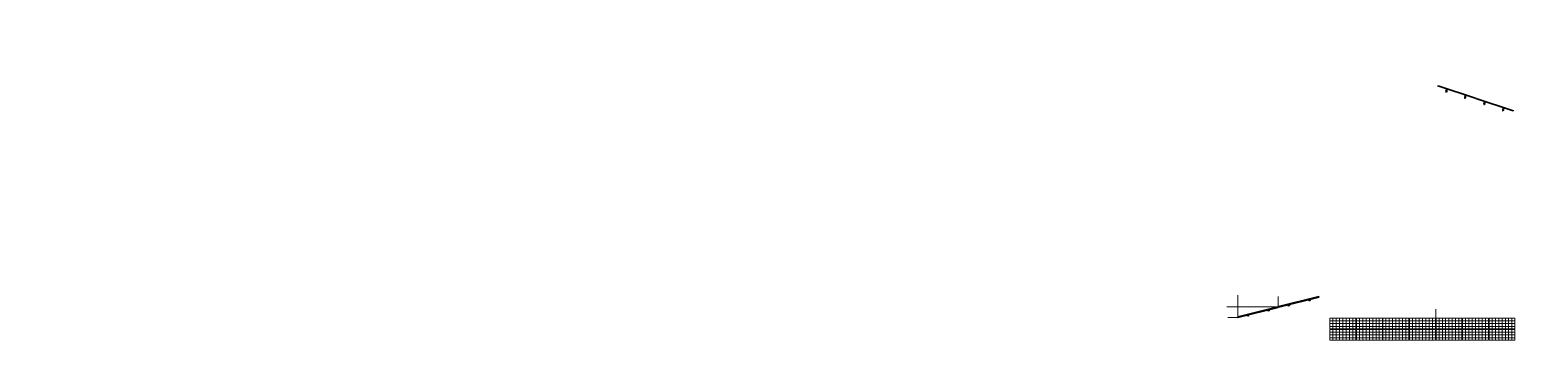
# Model space of a CAD drawing. Header units: millimetres. Extents: x 720925 to 840725318, y 793496 to 1061196.
# Drawn here: x 888622 to 951401, y 967382 to 980504 of the extents above; entities that cross this region are included whole.
import ezdxf
from ezdxf import colors
from ezdxf.entities.mleader import LeaderData, LeaderLine
from ezdxf.math import Vec2, Vec3

# ---------------------------------------------------------------- set-up
doc = ezdxf.new("R2010")
doc.units = ezdxf.units.MM
for name, color, linetype in [('!ESP_Tekst', 7, 'Continuous'), ('Raam', 7, 'Continuous'), ('Vaade-dim', 1, 'Continuous')]:
    doc.layers.add(name, color=color, linetype=linetype)
doc.layers.add('vaade', color=7, linetype='Continuous', lineweight=15)
doc.styles.add('Annotative', font='malgunsl.ttf', dxfattribs={"height": 2})

msp = doc.modelspace()

# ---------------------------------------------------------------- linework, layer by layer
for p, q in [((948498.1, 977857.2), (948469.5, 977866.4)), ((948537.7, 977980.7), (948509.2, 977990.1)), ((949290.1, 977594.4), (949261.5, 977603.6)), ((949329.7, 977717.9), (949301.2, 977727.3)), ((950102.2, 977325.4), (950073.7, 977334.6)), ((950141.9, 977448.9), (950113.4, 977458.3)), ((950894.3, 977062.6), (950865.7, 977071.8)), ((950933.9, 977186.1), (950905.4, 977195.5))]:
    msp.add_line(p, q)
at = {"lineweight": 0}
for p, q in [((941372.8, 968799.6), (939215.6, 968799.6)), ((939670.9, 968375.3), (939670.9, 969290.9)), ((941380.1, 968770.5), (941380.1, 969232.2)), ((948038.3, 968314), (948038.3, 968701.1)), ((939678.2, 968346.1), (939252.1, 968346.1)), ((948025.8, 968314), (948050.8, 968314))]:
    msp.add_line(p, q, dxfattribs=at)
at = {"color": 5, "lineweight": 0}
for p, q in [((943566.8, 968207.2), (944662.8, 968207.2)), ((943566.8, 968087.2), (944662.8, 968087.2)), ((943694.8, 967860.5), (943694.8, 968314)), ((943834.8, 967860.5), (943834.8, 968314)), ((943974.8, 967860.5), (943974.8, 968314)), ((944114.8, 967860.5), (944114.8, 968314)), ((944254.8, 967860.5), (944254.8, 968314)), ((944394.8, 967860.5), (944394.8, 968314)), ((944534.8, 967860.5), (944534.8, 968314)), ((944687.8, 968207.2), (945783.8, 968207.2)), ((944687.8, 968087.2), (945783.8, 968087.2)), ((944815.8, 967860.5), (944815.8, 968314)), ((944955.8, 967860.5), (944955.8, 968314)), ((945095.8, 967860.5), (945095.8, 968314)), ((945235.8, 967860.5), (945235.8, 968314)), ((945375.8, 967860.5), (945375.8, 968314)), ((945515.8, 967860.5), (945515.8, 968314)), ((945655.8, 967860.5), (945655.8, 968314)), ((945808.8, 968207.2), (946904.8, 968207.2)), ((945808.8, 968087.2), (946904.8, 968087.2)), ((945936.8, 967860.5), (945936.8, 968314)), ((946076.8, 967860.5), (946076.8, 968314)), ((946216.8, 967860.5), (946216.8, 968314)), ((946356.8, 967860.5), (946356.8, 968314)), ((946496.8, 967860.5), (946496.8, 968314)), ((946636.8, 967860.5), (946636.8, 968314)), ((946776.8, 967860.5), (946776.8, 968314)), ((946929.8, 968207.2), (948025.8, 968207.2)), ((946929.8, 968087.2), (948025.8, 968087.2)), ((947057.8, 967860.5), (947057.8, 968314)), ((947197.8, 967860.5), (947197.8, 968314)), ((947337.8, 967860.5), (947337.8, 968314)), ((947477.8, 967860.5), (947477.8, 968314)), ((947617.8, 967860.5), (947617.8, 968314)), ((947757.8, 967860.5), (947757.8, 968314)), ((947897.8, 967860.5), (947897.8, 968314)), ((948050.8, 968207.2), (949146.8, 968207.2)), ((948050.8, 968087.2), (949146.8, 968087.2)), ((948178.8, 967860.5), (948178.8, 968314)), ((948318.8, 967860.5), (948318.8, 968314)), ((948458.8, 967860.5), (948458.8, 968314)), ((948598.8, 967860.5), (948598.8, 968314)), ((948738.8, 967860.5), (948738.8, 968314)), ((948878.8, 967860.5), (948878.8, 968314)), ((949018.8, 967860.5), (949018.8, 968314)), ((949171.8, 968207.2), (950267.8, 968207.2)), ((949171.8, 968087.2), (950267.8, 968087.2)), ((949299.8, 967860.5), (949299.8, 968314)), ((949439.8, 967860.5), (949439.8, 968314)), ((949579.8, 967860.5), (949579.8, 968314)), ((949719.8, 967860.5), (949719.8, 968314)), ((949859.8, 967860.5), (949859.8, 968314)), ((949999.8, 967860.5), (949999.8, 968314)), ((950139.8, 967860.5), (950139.8, 968314)), ((950292.8, 968207.2), (951388.8, 968207.2)), ((950292.8, 968087.2), (951388.8, 968087.2)), ((950420.8, 967860.5), (950420.8, 968314)), ((950560.8, 967860.5), (950560.8, 968314)), ((950700.8, 967860.5), (950700.8, 968314)), ((950840.8, 967860.5), (950840.8, 968314)), ((950980.8, 967860.5), (950980.8, 968314)), ((951120.8, 967860.5), (951120.8, 968314)), ((951260.8, 967860.5), (951260.8, 968314)), ((943566.8, 967967.2), (944662.8, 967967.2)), ((943566.8, 967728.8), (944662.8, 967728.8)), ((943566.8, 967608.8), (944662.8, 967608.8)), ((943566.8, 967488.8), (944662.8, 967488.8)), ((943694.8, 967382.1), (943694.8, 967835.5)), ((943834.8, 967382.1), (943834.8, 967835.5)), ((943974.8, 967382.1), (943974.8, 967835.5)), ((944114.8, 967382.1), (944114.8, 967835.5)), ((944254.8, 967382.1), (944254.8, 967835.5)), ((944394.8, 967382.1), (944394.8, 967835.5)), ((944534.8, 967382.1), (944534.8, 967835.5)), ((944687.8, 967967.2), (945783.8, 967967.2)), ((944687.8, 967728.8), (945783.8, 967728.8)), ((944687.8, 967608.8), (945783.8, 967608.8)), ((944687.8, 967488.8), (945783.8, 967488.8)), ((944815.8, 967382.1), (944815.8, 967835.5)), ((944955.8, 967382.1), (944955.8, 967835.5)), ((945095.8, 967382.1), (945095.8, 967835.5)), ((945235.8, 967382.1), (945235.8, 967835.5)), ((945375.8, 967382.1), (945375.8, 967835.5)), ((945515.8, 967382.1), (945515.8, 967835.5)), ((945655.8, 967382.1), (945655.8, 967835.5)), ((945808.8, 967967.2), (946904.8, 967967.2)), ((945808.8, 967728.8), (946904.8, 967728.8)), ((945808.8, 967608.8), (946904.8, 967608.8)), ((945808.8, 967488.8), (946904.8, 967488.8)), ((945936.8, 967382.1), (945936.8, 967835.5)), ((946076.8, 967382.1), (946076.8, 967835.5)), ((946216.8, 967382.1), (946216.8, 967835.5)), ((946356.8, 967382.1), (946356.8, 967835.5)), ((946496.8, 967382.1), (946496.8, 967835.5)), ((946636.8, 967382.1), (946636.8, 967835.5)), ((946776.8, 967382.1), (946776.8, 967835.5)), ((946929.8, 967967.2), (948025.8, 967967.2)), ((946929.8, 967728.8), (948025.8, 967728.8)), ((946929.8, 967608.8), (948025.8, 967608.8)), ((946929.8, 967488.8), (948025.8, 967488.8)), ((947057.8, 967382.1), (947057.8, 967835.5)), ((947197.8, 967382.1), (947197.8, 967835.5)), ((947337.8, 967382.1), (947337.8, 967835.5)), ((947477.8, 967382.1), (947477.8, 967835.5)), ((947617.8, 967382.1), (947617.8, 967835.5)), ((947757.8, 967382.1), (947757.8, 967835.5)), ((947897.8, 967382.1), (947897.8, 967835.5)), ((948050.8, 967967.2), (949146.8, 967967.2)), ((948050.8, 967728.8), (949146.8, 967728.8)), ((948050.8, 967608.8), (949146.8, 967608.8)), ((948050.8, 967488.8), (949146.8, 967488.8)), ((948178.8, 967382.1), (948178.8, 967835.5)), ((948318.8, 967382.1), (948318.8, 967835.5)), ((948458.8, 967382.1), (948458.8, 967835.5)), ((948598.8, 967382.1), (948598.8, 967835.5)), ((948738.8, 967382.1), (948738.8, 967835.5)), ((948878.8, 967382.1), (948878.8, 967835.5)), ((949018.8, 967382.1), (949018.8, 967835.5)), ((949171.8, 967967.2), (950267.8, 967967.2)), ((949171.8, 967728.8), (950267.8, 967728.8)), ((949171.8, 967608.8), (950267.8, 967608.8)), ((949171.8, 967488.8), (950267.8, 967488.8)), ((949299.8, 967382.1), (949299.8, 967835.5)), ((949439.8, 967382.1), (949439.8, 967835.5)), ((949579.8, 967382.1), (949579.8, 967835.5)), ((949719.8, 967382.1), (949719.8, 967835.5)), ((949859.8, 967382.1), (949859.8, 967835.5)), ((949999.8, 967382.1), (949999.8, 967835.5)), ((950139.8, 967382.1), (950139.8, 967835.5)), ((950292.8, 967967.2), (951388.8, 967967.2)), ((950292.8, 967728.8), (951388.8, 967728.8)), ((950292.8, 967608.8), (951388.8, 967608.8)), ((950292.8, 967488.8), (951388.8, 967488.8)), ((950420.8, 967382.1), (950420.8, 967835.5)), ((950560.8, 967382.1), (950560.8, 967835.5)), ((950700.8, 967382.1), (950700.8, 967835.5)), ((950840.8, 967382.1), (950840.8, 967835.5)), ((950980.8, 967382.1), (950980.8, 967835.5)), ((951120.8, 967382.1), (951120.8, 967835.5)), ((951260.8, 967382.1), (951260.8, 967835.5))]:
    msp.add_line(p, q, dxfattribs=at)
at = {"color": 5}
for points in [[(948140.5, 978149.3), (949720.9, 977625.4), (949709.9, 977592.2), (948129.5, 978116.1)], [(949744.6, 977617.5), (951325.1, 977093.6), (951314.1, 977060.4), (949733.6, 977584.3)], [(939678.2, 968346.1), (941380.1, 968770.5), (941372.8, 968799.6), (939670.9, 968375.3)], [(943099, 969230), (941397.1, 968805.6), (941404.4, 968776.5), (943106.3, 969200.9)]]:
    msp.add_lwpolyline(points, close=True, dxfattribs=at)
at = {"color": 6}
for points in [[(941841, 968885.4), (941853.1, 968836.9), (941804.6, 968824.8), (941792.5, 968873.3)], [(942718.1, 969104.1), (942730.2, 969055.6), (942681.7, 969043.5), (942669.6, 969092)], [(940114.8, 968455), (940126.9, 968406.5), (940078.4, 968394.4), (940066.3, 968442.9)], [(940992, 968673.7), (941004.1, 968625.2), (940955.6, 968613.1), (940943.5, 968661.6)]]:
    msp.add_lwpolyline(points, dxfattribs=at)
at = {"color": 5, "lineweight": 0}
for points in [[(943566.8, 968314), (943566.8, 967860.5), (944662.8, 967860.5), (944662.8, 968314), (943566.8, 968314)], [(944687.8, 968314), (944687.8, 967860.5), (945783.8, 967860.5), (945783.8, 968314), (944687.8, 968314)], [(945808.8, 968314), (945808.8, 967860.5), (946904.8, 967860.5), (946904.8, 968314), (945808.8, 968314)], [(946929.8, 968314), (946929.8, 967860.5), (948025.8, 967860.5), (948025.8, 968314), (946929.8, 968314)], [(948050.8, 968314), (948050.8, 967860.5), (949146.8, 967860.5), (949146.8, 968314), (948050.8, 968314)], [(949171.8, 968314), (949171.8, 967860.5), (950267.8, 967860.5), (950267.8, 968314), (949171.8, 968314)], [(950292.8, 968314), (950292.8, 967860.5), (951388.8, 967860.5), (951388.8, 968314), (950292.8, 968314)], [(943566.8, 967835.5), (943566.8, 967382.1), (944662.8, 967382.1), (944662.8, 967835.5), (943566.8, 967835.5)], [(944687.8, 967835.5), (944687.8, 967382.1), (945783.8, 967382.1), (945783.8, 967835.5), (944687.8, 967835.5)], [(945808.8, 967835.5), (945808.8, 967382.1), (946904.8, 967382.1), (946904.8, 967835.5), (945808.8, 967835.5)], [(946929.8, 967835.5), (946929.8, 967382.1), (948025.8, 967382.1), (948025.8, 967835.5), (946929.8, 967835.5)], [(948050.8, 967835.5), (948050.8, 967382.1), (949146.8, 967382.1), (949146.8, 967835.5), (948050.8, 967835.5)], [(949171.8, 967835.5), (949171.8, 967382.1), (950267.8, 967382.1), (950267.8, 967835.5), (949171.8, 967835.5)], [(950292.8, 967835.5), (950292.8, 967382.1), (951388.8, 967382.1), (951388.8, 967835.5), (950292.8, 967835.5)]]:
    msp.add_lwpolyline(points, dxfattribs=at)
at = {"layer": 'Raam', "ltscale": 10}
for p, q in [((948481.8, 977904.5), (948469.5, 977866.4)), ((948506.2, 977980.6), (948484.8, 977913.9)), ((948484.8, 977913.9), (948522.9, 977901.7)), ((948496.7, 977983.6), (948506.2, 977980.6)), ((948504.2, 977949.4), (948497.8, 977954.4)), ((948510.4, 977895.2), (948498.1, 977857.2)), ((948525.4, 977942.6), (948504.2, 977949.4)), ((948506.2, 977980.6), (948509.2, 977990.1)), ((948537.7, 977980.7), (948525.4, 977942.6)), ((949273.8, 977641.7), (949261.5, 977603.6)), ((949298.2, 977717.8), (949276.9, 977651.1)), ((949276.9, 977651.1), (949315, 977638.9)), ((949288.7, 977720.8), (949298.2, 977717.8)), ((949296.3, 977686.6), (949289.8, 977691.6)), ((949302.4, 977632.4), (949290.1, 977594.4)), ((949317.4, 977679.8), (949296.3, 977686.6)), ((949298.2, 977717.8), (949301.2, 977727.3)), ((949329.7, 977717.9), (949317.4, 977679.8)), ((950086, 977372.7), (950073.7, 977334.6)), ((950110.3, 977448.8), (950089, 977382.2)), ((950089, 977382.2), (950127.1, 977370)), ((950100.8, 977451.9), (950110.3, 977448.8)), ((950108.4, 977417.6), (950102, 977422.7)), ((950114.5, 977363.5), (950102.2, 977325.4)), ((950129.6, 977410.8), (950108.4, 977417.6)), ((950110.3, 977448.8), (950113.4, 977458.3)), ((950141.9, 977448.9), (950129.6, 977410.8)), ((950878, 977109.9), (950865.7, 977071.8)), ((950902.4, 977186), (950881, 977119.3)), ((950881, 977119.3), (950919.1, 977107.2)), ((950892.8, 977189.1), (950902.4, 977186)), ((950900.4, 977154.8), (950894, 977159.9)), ((950906.5, 977100.7), (950894.3, 977062.6)), ((950921.6, 977148), (950900.4, 977154.8)), ((950902.4, 977186), (950905.4, 977195.5)), ((950933.9, 977186.1), (950921.6, 977148))]:
    msp.add_line(p, q, dxfattribs=at)
at = {"layer": 'Raam', "color": 0, "ltscale": 10}
for p, q in [((948472.3, 977907.4), (948496.7, 977983.6)), ((949264.3, 977644.6), (949288.7, 977720.8)), ((950076.4, 977375.7), (950100.8, 977451.9)), ((950868.4, 977112.9), (950892.8, 977189.1))]:
    msp.add_line(p, q, dxfattribs=at)
at = {"layer": 'vaade'}
for p, q in [((948519.9, 977892.2), (948522.9, 977901.7)), ((949311.9, 977629.4), (949315, 977638.9)), ((950124, 977360.4), (950127.1, 977370)), ((950916.1, 977097.6), (950919.1, 977107.2))]:
    msp.add_line(p, q, dxfattribs=at)
at = {"layer": 'Vaade-dim', "color": 0}
for p, q in [((948519.9, 977892.2), (948472.3, 977907.4)), ((949311.9, 977629.4), (949264.3, 977644.6)), ((950124, 977360.4), (950076.4, 977375.7)), ((950916.1, 977097.6), (950868.4, 977112.9))]:
    msp.add_line(p, q, dxfattribs=at)

# ---------------------------------------------------------------- leaders
at = {"layer": '!ESP_Tekst'}
ml = msp.add_multileader_mtext('Standard', dxfattribs=at)
ml.set_content('{\\fMalgun Gothic Semilight|b0|i0|c0|p34;TINGMÄRGID:}', color=256, style='Annotative')
ml.set_leader_properties()
ml.build(insert=Vec2(0, 0))
ml.multileader.update_dxf_attribs({"leader_type": 0, "has_dogleg": 0, "text_left_attachment_type": 5, "text_right_attachment_type": 5, "dogleg_length": 0.36, "arrow_head_size": 0, "scale": 150})
ctx = ml.context
ctx.base_point, ctx.scale, ctx.char_height, ctx.arrow_head_size, ctx.landing_gap_size, ctx.plane_origin = Vec3(787862.4, 979872.3), 150, 450, 0, 1.35, Vec3(790346.8, 978152.5)
ctx.left_attachment, ctx.right_attachment = 5, 5
notes = []
notes.append((ctx, [(1, (1, 1, 0), (791692.5, 979872.3), (-1, 0), 5.4, [(0, [(790695.4, 978314.5)], 0, [])])]))
ctx.mtext.insert, ctx.mtext.width, ctx.mtext.flow_direction = Vec3(787863.7, 980504.1), 168000.077, 5
ml = msp.add_multileader_mtext('Standard', dxfattribs=at)
ml.set_content('{\\fMalgun Gothic Semilight|b0|i0|c0|p34;MINERAALVILL}', color=256, style='Annotative')
ml.set_leader_properties()
ml.build(insert=Vec2(0, 0))
ml.multileader.update_dxf_attribs({"leader_type": 0, "has_dogleg": 0, "text_left_attachment_type": 5, "text_right_attachment_type": 5, "dogleg_length": 0.36, "arrow_head_size": 0, "scale": 150})
ctx = ml.context
ctx.base_point, ctx.scale, ctx.char_height, ctx.arrow_head_size, ctx.landing_gap_size, ctx.plane_origin = Vec3(790700.5, 978370.1), 150, 450, 0, 1.35, Vec3(790346.8, 978208.1)
ctx.left_attachment, ctx.right_attachment = 5, 5
notes.append((ctx, [(0, (1, 1, 0), (790695.1, 978370.1), (1, 0), 5.4, [(0, [(790695.4, 978370.1)], 0, [])])]))
ctx.mtext.insert, ctx.mtext.width, ctx.mtext.flow_direction = Vec3(790701.8, 978910.1), 168000.077, 5
ml = msp.add_multileader_mtext('Standard', dxfattribs=at)
ml.set_content('{\\fMalgun Gothic Semilight|b0|i0|c0|p34;OLEMASOLEV KONSTRUKTSIOON}', color=256, style='Annotative')
ml.set_leader_properties()
ml.build(insert=Vec2(0, 0))
ml.multileader.update_dxf_attribs({"leader_type": 0, "has_dogleg": 0, "text_left_attachment_type": 5, "text_right_attachment_type": 5, "dogleg_length": 0.36, "arrow_head_size": 0, "scale": 150})
ctx = ml.context
ctx.base_point, ctx.scale, ctx.char_height, ctx.arrow_head_size, ctx.landing_gap_size, ctx.plane_origin = Vec3(790700.5, 977011.2), 150, 450, 0, 1.35, Vec3(790346.8, 976849.2)
ctx.left_attachment, ctx.right_attachment = 5, 5
notes.append((ctx, [(0, (1, 1, 0), (790695.1, 977011.2), (1, 0), 5.4, [(0, [(790695.4, 977011.2)], 0, [])])]))
ctx.mtext.insert, ctx.mtext.width, ctx.mtext.flow_direction = Vec3(790701.8, 977558.9), 168000.077, 5
ml = msp.add_multileader_mtext('Standard', dxfattribs=at)
ml.set_content('{\\fMalgun Gothic Semilight|b0|i0|c0|p34;KORTERI NUMBER}', color=256, style='Annotative')
ml.set_leader_properties()
ml.build(insert=Vec2(0, 0))
ml.multileader.update_dxf_attribs({"leader_type": 0, "has_dogleg": 0, "text_left_attachment_type": 5, "text_right_attachment_type": 5, "dogleg_length": 0.36, "arrow_head_size": 0, "scale": 150})
ctx = ml.context
ctx.base_point, ctx.scale, ctx.char_height, ctx.arrow_head_size, ctx.landing_gap_size, ctx.plane_origin = Vec3(790840.1, 975910.4), 150, 450, 0, 1.35, Vec3(790486.4, 975794.1)
ctx.left_attachment, ctx.right_attachment = 5, 5
notes.append((ctx, [(0, (1, 1, 0), (790834.7, 975910.4), (1, 0), 5.4, [(0, [(790835.1, 975956.1)], 0, [])])]))
ctx.mtext.insert, ctx.mtext.width, ctx.mtext.flow_direction = Vec3(790841.5, 976458), 168000.077, 5
ml = msp.add_multileader_mtext('Standard', dxfattribs=at)
ml.set_content('{\\fMalgun Gothic Semilight|b0|i0|c0|p34;EI60 TULETÕKKESEKTSIOONI ERALDUSJOON}', color=256, style='Annotative')
ml.set_leader_properties()
ml.build(insert=Vec2(0, 0))
ml.multileader.update_dxf_attribs({"leader_type": 0, "has_dogleg": 0, "text_left_attachment_type": 5, "text_right_attachment_type": 5, "dogleg_length": 0.36, "arrow_head_size": 0, "scale": 150})
ctx = ml.context
ctx.base_point, ctx.scale, ctx.char_height, ctx.arrow_head_size, ctx.landing_gap_size, ctx.plane_origin = Vec3(790840.1, 974710.4), 150, 450, 0, 1.35, Vec3(790486.4, 974594.1)
ctx.left_attachment, ctx.right_attachment = 5, 5
notes.append((ctx, [(0, (1, 1, 0), (790834.7, 974710.4), (1, 0), 5.4, [(0, [(790835.1, 974756.1)], 0, [])])]))
ctx.mtext.insert, ctx.mtext.width, ctx.mtext.flow_direction = Vec3(790841.5, 975359.6), 168000.077, 5
for ctx, leaders in notes:
    for number, flags, end, landing, length, lines in leaders:
        leader = LeaderData()
        leader.index, (leader.has_last_leader_line, leader.has_dogleg_vector, leader.attachment_direction) = number, flags
        leader.last_leader_point, leader.dogleg_vector, leader.dogleg_length = Vec3(end), Vec3(landing), length
        for number, points, colour, breaks in lines:
            line = LeaderLine()
            line.index, line.vertices, line.color, line.breaks = number, Vec3.list(points), colors.encode_raw_color(colour), breaks
            leader.lines.append(line)
        ctx.leaders.append(leader)

doc.saveas('drawing.dxf')
